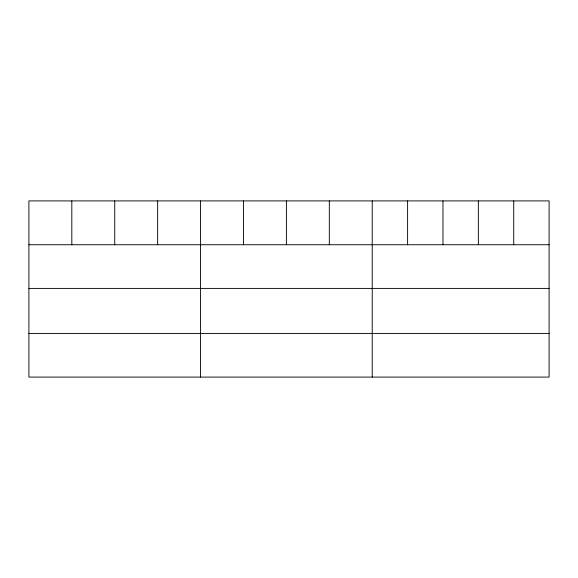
<?xml version="1.0" encoding="UTF-8"?>
<svg xmlns="http://www.w3.org/2000/svg" width="578" height="578" viewBox="0 0 578 578"><rect width="100%" height="100%" fill="white"/><g stroke="black" fill="none" stroke-linecap="round" stroke-linejoin="round"><path stroke-width="0.87" d="M549.1 288.408L549.1 200.906L28.9 200.906L28.9 377.094L549.1 377.094L549.1 288.408L28.9 288.408M28.9 244.732L549.1 244.732M28.9 333.412L549.1 333.412M513.726 200.906L513.726 244.732M478.353 200.906L478.353 244.732M442.979 200.906L442.979 244.732M407.606 200.906L407.606 244.732M372.232 200.906L372.232 377.094M329.316 200.906L329.316 244.732M286.399 200.906L286.399 244.732M243.483 200.906L243.483 244.732M200.566 200.906L200.566 377.094M157.649 200.906L157.649 244.732M114.733 200.906L114.733 244.732M71.817 200.906L71.817 244.732"/></g></svg>
